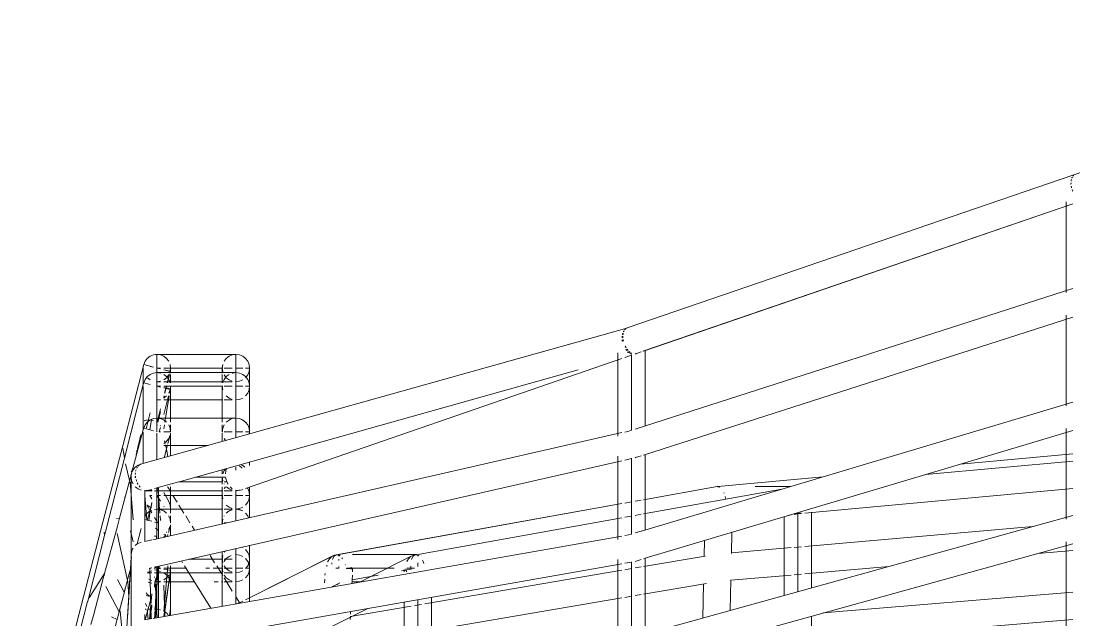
# Model space of a CAD drawing. Header units: millimetres. Extents: x 886808 to 1650903, y -1008069 to 230892.
# Drawn here: x 1015106 to 1016263, y -507189 to -506531 of the extents above; entities that cross this region are included whole.
import ezdxf
from ezdxf.xclip import XClip

# ---------------------------------------------------------------- set-up
doc = ezdxf.new("R2010")
doc.units = ezdxf.units.MM
doc.header["$XCLIPFRAME"] = 0
doc.layers.get('0').update_dxf_attribs({"lineweight": 0})
doc.layers.add('A_Dim', color=8, linetype='Continuous', lineweight=5)

# ---------------------------------------------------------------- blocks, each defined once
blk = doc.blocks.new('A$C14C457CE')
for p, q in [((7885.8, 3466.6), (8869.9, 3129.3)), ((8379.4, 3296.9), (8380.1, 3296.4)), ((8380.1, 3296.4), (8380.3, 3296.1)), ((8380.9, 3294.9), (8381.4, 3294.1)), ((8381.4, 3294.1), (8381.5, 3293.7)), ((8381.9, 3292.2), (8382.2, 3291.1)), ((8382.2, 3291.1), (8382.3, 3290.6)), ((8382.3, 3288.8), (8382.4, 3287.6)), ((8382.4, 3287.6), (8382.3, 3287.1)), ((8380.8, 3280.1), (8380.5, 3279.6)), ((8381.2, 3281.4), (8380.8, 3280.1)), ((8381.9, 3283.9), (8381.7, 3283.3)), ((8382.1, 3285.2), (8381.9, 3283.9)), ((8852.7, 3103.7), (8380.3, 3265.5)), ((8380.3, 3265.5), (8852.2, 3103.7)), ((8387.8, 3263), (8387.8, 3268)), ((8387.8, 3262.9), (8387.8, 3263)), ((8387.8, 3168.2), (8387.8, 3262.9)), ((8380.3, 3172.4), (8861.3, 3018.1)), ((8380.3, 3140.9), (8852.2, 2989.5)), ((8387.8, 3043.6), (8387.8, 3143.3)), ((8868.8, 3129.7), (8870.6, 3129)), ((8869.9, 3129.3), (8870, 3129.3)), ((8870, 3129.3), (8870, 3129.3)), ((8870, 3129.3), (8870.1, 3129.3)), ((8870.1, 3129.3), (8870.2, 3129.2)), ((8870.2, 3129.2), (8870.2, 3129.2)), ((8870.2, 3129.2), (8870.4, 3129.2)), ((8870.4, 3129.2), (8870.6, 3129.1)), ((8870.6, 3129.1), (8870.7, 3129)), ((8870.6, 3129.1), (9285, 3012.9)), ((8870.6, 3129), (8870.7, 3129)), ((8870.7, 3129), (8870.8, 3128.9)), ((8870.8, 3128.9), (8870.9, 3128.9)), ((8871.5, 3128.3), (8871.6, 3128.3)), ((8871.6, 3128.3), (8871.7, 3128.2)), ((8871.7, 3128.2), (8871.8, 3128.2)), ((8871.7, 3128.2), (8871.7, 3128.2)), ((8871.8, 3128.2), (8872.1, 3127.9)), ((8872, 3127.6), (8872.1, 3127.6)), ((8872.1, 3127.9), (8872.2, 3127.8)), ((8872.1, 3127.6), (8872.1, 3127.4)), ((8872.2, 3127.8), (8872.2, 3127.8)), ((8872.2, 3127.8), (8872.3, 3127.7)), ((8872.4, 3127.7), (8872.5, 3127.6)), ((8872.5, 3127.6), (8872.6, 3127.4)), ((8872.6, 3127.4), (8872.7, 3127.3)), ((8873.3, 3126.2), (8873.8, 3125.3)), ((8873.4, 3126.2), (8874, 3125.5)), ((8873.8, 3125.3), (8874, 3124.9)), ((8874, 3125.5), (8874.2, 3124.9)), ((8874.3, 3115.1), (8874.1, 3114.6)), ((8874.3, 3123.4), (8874.6, 3122.3)), ((8874.5, 3116.5), (8874.3, 3115.1)), ((8874.6, 3122.3), (8874.7, 3121.8)), ((8874.7, 3120.1), (8874.8, 3118.9)), ((8874.8, 3118.9), (8874.7, 3118.3)), ((8874.8, 3123.4), (8875.2, 3122.5)), ((8874.9, 3115.1), (8875.4, 3115.1)), ((8875.2, 3122.5), (8875.3, 3121.8)), ((8875.4, 3115.1), (8875.3, 3114.6)), ((8875.5, 3116.3), (8875.4, 3115.1)), ((8875.5, 3120), (8875.7, 3118.9)), ((8875.7, 3118.9), (8875.6, 3118.2)), ((8850.2, 3021.7), (8850.2, 3104.4)), ((8859.8, 3101.1), (8854.6, 3103)), ((8854.6, 3102.9), (8859.8, 3101.1)), ((8859.9, 3101.1), (8859.8, 3101.1)), ((8860, 3101.1), (8859.9, 3101.1)), ((8860.2, 3101), (8860, 3101.1)), ((8860.5, 3101), (8860, 3101.1)), ((8860.4, 3100.9), (8860.2, 3101)), ((8860.9, 3100.9), (8860.2, 3101)), ((8860.4, 3100.9), (8861.3, 3100.6)), ((8861.3, 3100.7), (8860.5, 3101)), ((8865.4, 3101.7), (8865.2, 3101.5)), ((8865.3, 3100.9), (8865.2, 3100.8)), ((8865.3, 3100.9), (8865.4, 3100.9)), ((8865.7, 3100.9), (8865.4, 3100.9)), ((8866.6, 3101.4), (8865.7, 3100.9)), ((8866, 3101), (8865.9, 3101)), ((8866.7, 3101.3), (8866, 3101)), ((8867, 3102.6), (8866.7, 3102.4)), ((8866.8, 3101.4), (8866.7, 3101.3)), ((8867.9, 3103.4), (8867, 3102.6)), ((8868.4, 3102.4), (8867.9, 3102.1)), ((8869.2, 3103.1), (8868.4, 3102.4)), ((8869, 3102.4), (8868.9, 3102.4)), ((8869.6, 3103), (8869, 3102.4)), ((8869.4, 3104.9), (8869.1, 3104.5)), ((8870.2, 3106), (8869.4, 3104.9)), ((8870.9, 3104.7), (8870.4, 3104.3)), ((8871.5, 3105.7), (8870.9, 3104.7)), ((8871.5, 3107.9), (8871.2, 3107.4)), ((8872.1, 3109.1), (8871.5, 3107.9)), ((8872.7, 3107.4), (8872.6, 3107.2)), ((8880.2, 3010.3), (8880.2, 3101.8)), ((8865.2, 3016.9), (8865.2, 3099.7)), ((8865.2, 3099.2), (8872.7, 3096.7)), ((8875.8, 3095.6), (9289.4, 2952.9)), ((9285, 3085.1), (9285.5, 3089)), ((9285.5, 3089), (9287, 3092.6)), ((9287, 3092.6), (9289.4, 3095.7)), ((9289.4, 3095.7), (9292.5, 3098.1)), ((9292.5, 3098.1), (9296.1, 3099.6)), ((9296.1, 3099.6), (9300, 3100.1)), ((9300, 3100.1), (9386.7, 3100.1)), ((9300, 3100.1), (9303.9, 3099.6)), ((9300, 3085.1), (9300, 3100.1)), ((9303.9, 3099.6), (9307.5, 3098.1)), ((9307.5, 3098.1), (9310.6, 3095.7)), ((9310.6, 3095.7), (9313, 3092.6)), ((9314.5, 3089), (9315, 3085.1)), ((9371.7, 3085.1), (9372.2, 3089)), ((9373.7, 3092.6), (9376.1, 3095.7)), ((9376.1, 3095.7), (9379.2, 3098.1)), ((9379.2, 3098.1), (9381, 3098.9)), ((9381, 3098.9), (9382.8, 3099.6)), ((9382.8, 3099.6), (9386.7, 3100.1)), ((9386.7, 3100.1), (9388.7, 3099.9)), ((9386.7, 3100.1), (9386.7, 3085.1)), ((9388.7, 3099.9), (9390.6, 3099.6)), ((9390.6, 3099.6), (9394.2, 3098.1)), ((9401.2, 3088.9), (9390.6, 3086.1)), ((9394.2, 3098.1), (9397.3, 3095.7)), ((9397.3, 3095.7), (9399.7, 3092.6)), ((9399.7, 3092.6), (9401.2, 3089)), ((9401.2, 3089), (9401.2, 3088.9)), ((9424, 3001.2), (9401.2, 3088.9)), ((9315, 2973.4), (8923.9, 3083.1)), ((9285.5, 3081.2), (9285, 3085.1)), ((9285, 3085.1), (9285, 3065.1)), ((9285, 3085.1), (9289.4, 3085.1)), ((9287, 3077.6), (9285.5, 3081.2)), ((9289.4, 3074.5), (9287, 3077.6)), ((9289.4, 3075.7), (9292.5, 3078.1)), ((9300, 3085.1), (9292.5, 3085.1)), ((9292.5, 3078.1), (9296.1, 3079.6)), ((9296.1, 3079.6), (9300, 3080.1)), ((9300, 3085.1), (9300, 3080.1)), ((9300, 3085.1), (9300, 3065.1)), ((9300, 3080.1), (9303.7, 3079.6)), ((9300, 3070.1), (9300, 3080.1)), ((9315, 3080.1), (9300, 3080.1)), ((9303.7, 3079.6), (9303.9, 3079.6)), ((9303.9, 3085.1), (9313, 3085.1)), ((9303.9, 3085.1), (9313, 3085.1)), ((9307.5, 3078.1), (9310.6, 3075.7)), ((9307.5, 3078.1), (9307.5, 3078.1)), ((9313, 3077.6), (9310.6, 3074.5)), ((9315, 3085.1), (9314.5, 3081.2)), ((9315, 3085.1), (9314.5, 3085.1)), ((9314.5, 3085.1), (9379.2, 3085.1)), ((9315, 3085.1), (9315, 3079.6)), ((9315, 3080.1), (9372.7, 3080.1)), ((9315, 3078.1), (9315, 3069)), ((9371.7, 3085.1), (9371.7, 3079.6)), ((9372.1, 3081.6), (9371.7, 3085.1)), ((9371.7, 3078.1), (9371.7, 3069)), ((9372.1, 3081.6), (9379.2, 3083.3)), ((9372.2, 3081.3), (9372.1, 3081.6)), ((9372.2, 3081.3), (9379.2, 3083.2)), ((9372.2, 3081.2), (9372.2, 3081.3)), ((9372.9, 3079.6), (9372.2, 3081.2)), ((9372.5, 3080.1), (9372.2, 3081.2)), ((9372.6, 3079.6), (9372.5, 3080.1)), ((9372.6, 3079.6), (9372.5, 3080.1)), ((9386.7, 3080.1), (9372.7, 3080.1)), ((9375.4, 3069), (9373, 3078.1)), ((9375.2, 3069), (9373, 3078.1)), ((9373.7, 3077.6), (9373.5, 3078.1)), ((9376.1, 3074.5), (9373.7, 3077.6)), ((9376.1, 3075.7), (9379.2, 3078.1)), ((9379.2, 3078.1), (9379.2, 3078.1)), ((9386.7, 3085.1), (9382.8, 3084.1)), ((9386.7, 3085.1), (9382.8, 3084.2)), ((9382.8, 3085.1), (9386.7, 3085.1)), ((9382.9, 3079.6), (9383, 3079.6)), ((9383, 3079.6), (9386.7, 3080.1)), ((9386.7, 3085.1), (9386.7, 3080.1)), ((9386.7, 3015.1), (9386.7, 3085.1)), ((9386.7, 3085.1), (9386.7, 3085.1)), ((9386.7, 3085), (9386.7, 3085.1)), ((9386.7, 3065.1), (9386.7, 3085.1)), ((9386.7, 3080.1), (9390.6, 3079.6)), ((9386.7, 3080.1), (9386.7, 3070.1)), ((9390.6, 3086.1), (9394, 3086.9)), ((9390.6, 3079.6), (9394.2, 3078.1)), ((9394.2, 3078.1), (9396.8, 3076.1)), ((9401.7, 3085), (9401.7, 3067)), ((9285, 3065.1), (9285.5, 3069)), ((9285.5, 3069), (9287, 3072.6)), ((9287, 3072.6), (9289.4, 3075.7)), ((9296.1, 3070.6), (9292.5, 3072.1)), ((9300, 3070.1), (9296.1, 3070.6)), ((9300, 3065.1), (9300, 3070.1)), ((9307.5, 3072.1), (9303.9, 3070.6)), ((9303.9, 3070.1), (9313, 3070.1)), ((9310.6, 3074.5), (9307.5, 3072.1)), ((9310.6, 3075.7), (9313, 3072.6)), ((9313, 3072.6), (9314.5, 3069)), ((9314.5, 3070.1), (9379.2, 3070.1)), ((9372.2, 3069), (9373.7, 3072.6)), ((9373.7, 3072.6), (9376.1, 3075.7)), ((9379.2, 3072.1), (9376.1, 3074.5)), ((9386.7, 3070.1), (9382.8, 3070.6)), ((9382.8, 3070.1), (9386.7, 3070.1)), ((9386.7, 3065.1), (9386.7, 3070.1)), ((9397.2, 3074.4), (9394.2, 3072.1)), ((9401.2, 3068.8), (9394.2, 3067)), ((9396.8, 3076.1), (9397.3, 3075.7)), ((9397.3, 3075.7), (9399.7, 3072.6)), ((9399.7, 3072.6), (9401.2, 3069)), ((9401.2, 3069), (9401.2, 3068.8)), ((9401.2, 3068.8), (9401.2, 3068.8)), ((9401.7, 3067), (9401.2, 3068.8)), ((9422.5, 2986), (9401.7, 3067)), ((9285.5, 3061.2), (9285, 3065.1)), ((9285, 3065.1), (9285, 3015.1)), ((9285, 3065.1), (9289.4, 3065.1)), ((9287, 3057.6), (9285.5, 3061.2)), ((9289.4, 3054.5), (9287, 3057.6)), ((9300, 3065.1), (9292.5, 3065.1)), ((9300, 3050.1), (9300, 3065.1)), ((9300, 3065.1), (9300, 3015.1)), ((9313, 3065.1), (9303.9, 3065.1)), ((9303.9, 3065.1), (9313, 3065.1)), ((9303.9, 3065.1), (9313, 3065.1)), ((9310.6, 3054.5), (9307.5, 3052.1)), ((9314.5, 3065.1), (9315, 3065.1)), ((9315, 3065.1), (9314.5, 3061.2)), ((9314.5, 3065.1), (9379.2, 3065.1)), ((9314.5, 3065.1), (9379.2, 3065.1)), ((9315, 3025.7), (9315, 3065.1)), ((9371.7, 3025.7), (9371.7, 3065.1)), ((9372, 3062.7), (9371.7, 3065.1)), ((9372.7, 3057.6), (9371.9, 3062.7)), ((9372, 3062.7), (9371.9, 3062.7)), ((9372, 3062.7), (9376.5, 3063.4)), ((9372.2, 3061.4), (9372, 3062.7)), ((9372.2, 3061.4), (9376.7, 3062.5)), ((9372.2, 3061.2), (9372.2, 3061.4)), ((9373.7, 3057.6), (9372.2, 3061.2)), ((9373.1, 3057.6), (9372.2, 3061.2)), ((9378, 3025.7), (9373.2, 3054.5)), ((9379.2, 3034), (9373.9, 3054.5)), ((9377.9, 3057.6), (9376.1, 3065.1)), ((9377.9, 3053.1), (9376.1, 3054.5)), ((9378.4, 3057.6), (9376.4, 3065.1)), ((9379.2, 3063.9), (9376.5, 3063.4)), ((9379.2, 3063.2), (9376.7, 3062.5)), ((9379.2, 3052.2), (9378.7, 3054.5)), ((9379.2, 3054.3), (9379.2, 3054.5)), ((9386.7, 3065.1), (9382.8, 3064.1)), ((9386.7, 3065.1), (9382.8, 3064.5)), ((9382.8, 3065.1), (9386.7, 3065.1)), ((9382.8, 3065.1), (9386.7, 3065.1)), ((9386.7, 3050.1), (9386.7, 3065.1)), ((9386.7, 3065.1), (9386.7, 3065.1)), ((9386.7, 3065), (9386.7, 3065.1)), ((9401.7, 3017.1), (9401.7, 3064.9)), ((8854.4, 2906), (8380.3, 3047.7)), ((9296.1, 3050.6), (9292.5, 3052.1)), ((9300, 3050.1), (9296.1, 3050.6)), ((9307.5, 3052.1), (9303.9, 3050.6)), ((9303.9, 3050.1), (9313, 3050.1)), ((9314.5, 3050.1), (9375.1, 3050.1)), ((9375.1, 3050.1), (9379.2, 3050.1)), ((9379.2, 3052.1), (9377.9, 3053.1)), ((9386.7, 3050.1), (9382.8, 3050.6)), ((9382.8, 3050.1), (9386.7, 3050.1)), ((9385.5, 3029.9), (9382.8, 3040.4)), ((9384.6, 3029.8), (9382.8, 3037.3)), ((9398.7, 3018.3), (9394.2, 3035.9)), ((9285.5, 3019), (9287, 3022.6)), ((9287, 3022.6), (9289.4, 3025.7)), ((9287, 3022.6), (9289.4, 3025.7)), ((9287, 3022.6), (9287, 3022.6)), ((9289.4, 3025.7), (9292.5, 3028)), ((9289.4, 3025.7), (9292.5, 3028)), ((9289.4, 3025.7), (9289.4, 3025.7)), ((9292.5, 3028.1), (9296.1, 3029.6)), ((9292.5, 3028), (9296.1, 3029.5)), ((9292.5, 3028), (9292.5, 3028.1)), ((9296.1, 3029.6), (9300, 3030.1)), ((9296.1, 3029.5), (9300, 3030)), ((9300, 3030), (9300, 3030.1)), ((9300, 3030.1), (9303.9, 3029.6)), ((9300, 3030.1), (9303.9, 3030.1)), ((9300, 3030), (9300, 3030.1)), ((9300, 3030), (9300, 3030.1)), ((9300, 3030), (9300, 3030.1)), ((9300, 3030), (9300, 3030.1)), ((9300, 3030), (9303.9, 3029.5)), ((9300, 3015.1), (9300, 3030)), ((9303.9, 3030.1), (9314.5, 3030.1)), ((9303.9, 3029.6), (9307.5, 3028.1)), ((9303.9, 3029.5), (9307.5, 3028)), ((9307.5, 3028.1), (9307.5, 3028)), ((9307.5, 3028), (9310.5, 3025.7)), ((9310.5, 3025.7), (9310.6, 3025.7)), ((9313, 3022.6), (9313, 3022.6)), ((9313, 3022.6), (9314.5, 3019)), ((9313, 3022.6), (9313, 3022.6)), ((9314.5, 3030.1), (9315, 3030.1)), ((9315, 3030.1), (9371.7, 3030.1)), ((9315, 3015.1), (9315, 3022.6)), ((9371.7, 3030.1), (9377.3, 3030.1)), ((9371.7, 3015.1), (9371.7, 3022.6)), ((9372.2, 3019), (9373.7, 3022.6)), ((9373.7, 3022.6), (9373.7, 3022.6)), ((9373.7, 3022.6), (9373.7, 3022.6)), ((9376.1, 3025.7), (9376.2, 3025.7)), ((9376.2, 3025.7), (9377.8, 3027)), ((9377.3, 3030.1), (9379.2, 3030.1)), ((9377.8, 3027), (9379.2, 3028)), ((9379.2, 3018.2), (9378.5, 3022.6)), ((9379.2, 3030.1), (9384.6, 3030.1)), ((9379.2, 3028), (9382.8, 3029.5)), ((9379.2, 3028.1), (9380.6, 3028.7)), ((9379.2, 3028), (9379.2, 3028.1)), ((9380.6, 3028.7), (9381.9, 3029.2)), ((9380.6, 3028.6), (9380.6, 3028.7)), ((9381.9, 3029.2), (9382.8, 3029.6)), ((9382.8, 3029.5), (9385.5, 3029.9)), ((9382.8, 3029.6), (9384.6, 3029.8)), ((9383.1, 3021.8), (9382.8, 3021.5)), ((9384.1, 3015.1), (9382.8, 3019.9)), ((9384.6, 3030.1), (9384.9, 3030.1)), ((9384.6, 3029.8), (9384.9, 3029.9)), ((9385.6, 3025.7), (9384.6, 3029.8)), ((9384.6, 3029.8), (9384.6, 3029.8)), ((9384.9, 3030.1), (9385.5, 3030.1)), ((9384.9, 3029.9), (9385.5, 3029.9)), ((9385.5, 3030.1), (9386.7, 3030.1)), ((9385.5, 3029.9), (9386.7, 3030.1)), ((9385.5, 3029.9), (9386.7, 3030)), ((9386.6, 3025.7), (9385.5, 3029.9)), ((9385.5, 3029.9), (9385.5, 3029.9)), ((9386.7, 3021.1), (9386.4, 3022.6)), ((9386.7, 3030.1), (9390.6, 3029.6)), ((9386.7, 3030), (9390.6, 3029.5)), ((9386.7, 3030), (9386.7, 3025.4)), ((9386.7, 3025.4), (9386.7, 3025.4)), ((9386.7, 3022.6), (9386.7, 3025.4)), ((9386.7, 3021.2), (9386.7, 3022.6)), ((9386.7, 3019), (9386.7, 3021.1)), ((9390.6, 3029.6), (9394.2, 3028.1)), ((9390.6, 3029.6), (9394.2, 3028.1)), ((9390.6, 3029.5), (9394.2, 3028)), ((9392.4, 3027.8), (9390.6, 3027.2)), ((9396.3, 3028.1), (9392.4, 3027.8)), ((9394.6, 3017.2), (9392.7, 3028.7)), ((9394.2, 3028.1), (9394.2, 3028)), ((9394.2, 3028), (9394.3, 3028)), ((9394.4, 3028), (9397.3, 3025.7)), ((9394.4, 3028), (9397.3, 3025.7)), ((9400.1, 3027.3), (9396.3, 3028.1)), ((9397.3, 3025.7), (9399.7, 3022.6)), ((9397.3, 3025.7), (9397.3, 3025.7)), ((9397.3, 3025.7), (9399.7, 3022.6)), ((9399.7, 3022.6), (9401.2, 3019)), ((9399.7, 3022.6), (9399.7, 3022.6)), ((9400.5, 3027.1), (9400.1, 3027.3)), ((8387.8, 3014.2), (8380.3, 3016.5)), ((8387.8, 2919), (8387.8, 3018.8)), ((8503.9, 2979.5), (8387.8, 3014.2)), ((8865.2, 3016.9), (8869.4, 3015.5)), ((8869.4, 3015.5), (8872.7, 3014.8)), ((8875.8, 3014.1), (9391.4, 2896.4)), ((9285, 3015.1), (9285.5, 3019)), ((9285.3, 3012.8), (9285, 3015.1)), ((9285, 3012.9), (9285, 3015.1)), ((9285, 3015.1), (9289.4, 3015.1)), ((9285, 3012.9), (9404.8, 2979.3)), ((9300, 3015.1), (9292.5, 3015.1)), ((9300, 3015.1), (9300, 3008.7)), ((9300, 3015.1), (9300, 3008.7)), ((9303.9, 3015.1), (9313, 3015.1)), ((9314.5, 3019), (9315, 3015.1)), ((9315, 3015.1), (9314.5, 3015.1)), ((9315, 3004.5), (9315, 3013.6)), ((9371.7, 3015.1), (9372.2, 3019)), ((9371.7, 3015.1), (9379.2, 3015.1)), ((9371.7, 3013.6), (9371.7, 3000.1)), ((9372.3, 3011.2), (9372.2, 3011.2)), ((9374.7, 3002.1), (9372.2, 3011.2)), ((9373.7, 3007.6), (9372.2, 3011.2)), ((9384.1, 3015.1), (9382.8, 3015.1)), ((9384.2, 3015.1), (9384.1, 3015.1)), ((9386.7, 3019), (9386.7, 3015.1)), ((9386.7, 2984.4), (9386.7, 3013.6)), ((9400.7, 3018.9), (9390.6, 3016.2)), ((9400.7, 3018.9), (9401.2, 3019)), ((9401.2, 3018.8), (9401.2, 3019)), ((9401.2, 3019), (9401.2, 3019)), ((9401.2, 3018.7), (9401.2, 3018.8)), ((9401.2, 3018.7), (9401.2, 3018.7)), ((9401.7, 3017.1), (9401.2, 3018.7)), ((9414.2, 2970.6), (9401.7, 3017.1)), ((9401.7, 2980.2), (9401.7, 3014.7)), ((9405.2, 3008.3), (9403.9, 3009)), ((9409.7, 2989.7), (9404.4, 3011.8)), ((9405.4, 3007.9), (9405.2, 3008.3)), ((9313, 3007.6), (9311.4, 3005.5)), ((9313, 3007.6), (9311.4, 3005.5)), ((9330.6, 3000.1), (9379.2, 3000.1)), ((9371.7, 2988.6), (9371.7, 3000.1)), ((9376.1, 3004.6), (9373.7, 3007.6)), ((9376.1, 3004.6), (9373.7, 3007.6)), ((9373.7, 3007.6), (9373.7, 3007.6)), ((9378.9, 2986.6), (9375.1, 3000.6)), ((9376.1, 3004.5), (9376.1, 3004.6)), ((9377.9, 3003.1), (9376.1, 3004.6)), ((9377.9, 3003.1), (9376.1, 3004.5)), ((9377.4, 3000.6), (9376.3, 2995.9)), ((9377.4, 3000.6), (9377.2, 3000.1)), ((9377.9, 3003.1), (9377.7, 3002.1)), ((9377.9, 3003.1), (9377.7, 3002.1)), ((9378.4, 3005.2), (9377.9, 3003.2)), ((9377.9, 3003.2), (9377.9, 3003.1)), ((9379.2, 3002.2), (9377.9, 3003.1)), ((9378.4, 3005.3), (9378.4, 3005.2)), ((9379.2, 3002.1), (9379.2, 3002.2)), ((9405.7, 3002.4), (9406.5, 3003.4)), ((9407.6, 2999.5), (9407, 2997.3)), ((9407.5, 2999.6), (9407.6, 2999.5)), ((9422.5, 2986), (9424.2, 2997.2)), ((9446.2, 2915.8), (9424, 3001.2)), ((8503.9, 2979.5), (8380.3, 2990.9)), ((8850.2, 2907.2), (8850.2, 2990.2)), ((8854.6, 2988.8), (8861, 2986.7)), ((8861, 2986.7), (8861.3, 2986.6)), ((8865.2, 2902.7), (8865.2, 2986.1)), ((8865.2, 2985.7), (8872.7, 2984)), ((8880.2, 2896.6), (8880.2, 2988.3)), ((9376.4, 2995.8), (9374.6, 2987.8)), ((9376.4, 2995.8), (9374.6, 2987.8)), ((9408.3, 2992.4), (9408.7, 2994.9)), ((9422.4, 2986.5), (9423.4, 2993.3)), ((9442.1, 2909.4), (9422.5, 2986)), ((8542.3, 2968), (8380.3, 2982.9)), ((8850.2, 2876), (8503.9, 2979.5)), ((8875.8, 2983.3), (9389.4, 2866.2)), ((9285, 2978), (9285, 2981.4)), ((9290.3, 2976.2), (9292.5, 2977.9)), ((9292.5, 2977.9), (9293.7, 2978.4)), ((9293.3, 2975.2), (9293.5, 2975.5)), ((9293.5, 2975.5), (9296, 2977.6)), ((9300, 2972.9), (9300, 2976.2)), ((9300, 2976.2), (9300, 2972.9)), ((9309.8, 2974.9), (9310.9, 2972.4)), ((9311.5, 2974.4), (9313, 2972.5)), ((9315, 2969), (9315, 2973.4)), ((9315, 2973.4), (9362.4, 2960.1)), ((9404.8, 2979.3), (9405.3, 2979)), ((9405, 2979.2), (9407.5, 2978.4)), ((9406.3, 2978.3), (9407, 2977.8)), ((9407, 2977.8), (9407.4, 2977.4)), ((9407.5, 2978.4), (9410.6, 2976.3)), ((9408.2, 2976.2), (9408.8, 2975.5)), ((9408.8, 2975.5), (9409, 2974.9)), ((9409.6, 2973.4), (9410, 2972.5)), ((9410.6, 2976.3), (9413, 2973.4)), ((9413, 2973.4), (9414.5, 2970)), ((9415.4, 2966.3), (9413.4, 2974.4)), ((9416.7, 2961.4), (9421.4, 2980)), ((8770.5, 2955.1), (8654.8, 2965.7)), ((9311.3, 2965.1), (9310.4, 2961.3)), ((9310.9, 2972.4), (9311.5, 2969)), ((9315, 2965.1), (9311.3, 2965.1)), ((9311.3, 2965.1), (9313, 2965.1)), ((9313, 2972.5), (9314.5, 2969)), ((9315, 2965.1), (9314.5, 2961.3)), ((9314.5, 2965.1), (9344.7, 2965.1)), ((9315, 2957.6), (9315, 2965.1)), ((9409.6, 2962.5), (9409.3, 2961.3)), ((9410, 2972.5), (9410.1, 2971.8)), ((9410.2, 2965.1), (9410.1, 2964.4)), ((9410.3, 2966.3), (9410.2, 2965.1)), ((9410.2, 2965.1), (9411.1, 2965.1)), ((9410.3, 2970), (9410.5, 2968.9)), ((9410.5, 2968.9), (9410.4, 2968.2)), ((9413.8, 2972.2), (9414.1, 2972)), ((9414.1, 2972), (9414.9, 2971.1)), ((9414.5, 2970), (9415, 2966.2)), ((9415, 2965.1), (9414.5, 2961.3)), ((9427.8, 2920.1), (9414.6, 2969.2)), ((9415, 2965.1), (9414.8, 2965.1)), ((9414.9, 2965.7), (9415, 2965.1)), ((9415, 2966.2), (9415, 2965.1)), ((9415, 2965.1), (9415, 2877.3)), ((8675, 2925.7), (8380.3, 2952.8)), ((8690.1, 2955.1), (8729.6, 2955.1)), ((8852.2, 2924.8), (8700, 2952.1)), ((8768.5, 2954), (8769.1, 2954.4)), ((8769.1, 2954.4), (8769.2, 2954.5)), ((8769.2, 2954.6), (8769.2, 2954.5)), ((8769.2, 2954.5), (8769.2, 2954.5)), ((8769.6, 2954.6), (8770.5, 2955.1)), ((8770.3, 2954.7), (8771.2, 2954.9)), ((8770.5, 2955.1), (8771.1, 2955)), ((8771.1, 2955), (8852.2, 2940.4)), ((8852.2, 2940.4), (8771.2, 2954.9)), ((9285, 2954.4), (9285, 2945.1)), ((9285.5, 2949), (9287, 2952.6)), ((9287, 2952.6), (9287.7, 2953.5)), ((9292.5, 2951.8), (9295, 2951)), ((9297.8, 2950.5), (9295, 2951)), ((9296.1, 2950.9), (9295.7, 2951)), ((9296.7, 2950.8), (9296.1, 2950.9)), ((9300, 2950.8), (9297.8, 2950.5)), ((9300, 2950.3), (9298.3, 2950.6)), ((9300, 2950.9), (9300, 2950.8)), ((9300, 2950.8), (9300, 2950.3)), ((9300, 2950.8), (9300, 2945.1)), ((9300, 2950.8), (9300, 2917.3)), ((9300, 2950.3), (9300, 2945.1)), ((9306.2, 2954.5), (9303.9, 2952.5)), ((9307.5, 2952.3), (9303.9, 2950.9)), ((9303.9, 2950.1), (9313, 2950.1)), ((9310.4, 2954.5), (9307.5, 2952.3)), ((9308.7, 2957.8), (9308.6, 2957.6)), ((9310.4, 2961.3), (9308.7, 2957.8)), ((9309.8, 2960.1), (9313, 2960.1)), ((9311.5, 2954.5), (9313, 2952.6)), ((9313, 2957.7), (9312.9, 2957.6)), ((9314.5, 2960.1), (9362.4, 2960.1)), ((9314.5, 2950.1), (9389.4, 2950.1)), ((9315, 2954.5), (9315, 2950.1)), ((9315, 2950.1), (9315, 2945.1)), ((9362.4, 2960.1), (9362.5, 2960.1)), ((9362.5, 2960.1), (9386.7, 2953.3)), ((9371.5, 2949), (9372.2, 2950.1)), ((9371.7, 2954.5), (9371.7, 2950.1)), ((9371.7, 2954.5), (9371.7, 2950.1)), ((9371.7, 2950.1), (9371.7, 2949.4)), ((9372.2, 2950.1), (9373.7, 2952.6)), ((9372.2, 2949), (9372.7, 2950.1)), ((9372.7, 2950.1), (9373.7, 2952.6)), ((9373.7, 2952.6), (9375.2, 2954.5)), ((9373.7, 2952.6), (9373.7, 2952.6)), ((9385, 2929.7), (9385, 2953.8)), ((9385, 2945.5), (9385.6, 2953.6)), ((9386.7, 2953.3), (9389.4, 2952.6)), ((9386.7, 2953.3), (9386.7, 2950.1)), ((9386.7, 2953.3), (9386.7, 2937.6)), ((9386.7, 2900), (9386.7, 2953.3)), ((9386.7, 2915.1), (9386.7, 2953.3)), ((9386.7, 2953.3), (9386.7, 2925.7)), ((9386.7, 2945.1), (9386.7, 2950.1)), ((9392.5, 2951.7), (9395.2, 2950.9)), ((9393.1, 2950.7), (9392.5, 2951.4)), ((9392.5, 2951), (9393.3, 2949.9)), ((9392.5, 2950.1), (9400, 2950.1)), ((9395.2, 2950.9), (9395.2, 2950.9)), ((9395.4, 2950.9), (9395.2, 2950.9)), ((9396.1, 2950.7), (9395.4, 2950.9)), ((9396.4, 2950.8), (9396.1, 2950.9)), ((9397.8, 2950.4), (9396.6, 2950.7)), ((9398.7, 2950.6), (9397.8, 2950.4)), ((9400, 2950.3), (9398.5, 2950.5)), ((9400, 2950.9), (9400, 2950.8)), ((9400, 2950.6), (9400, 2950.8)), ((9400, 2950.5), (9400, 2950.3)), ((9400, 2950.5), (9400, 2894.5)), ((9400, 2950.3), (9400, 2950.1)), ((9404, 2953.1), (9403.9, 2953)), ((9407.5, 2952.3), (9403.9, 2950.9)), ((9405.7, 2954.7), (9405.2, 2954.3)), ((9406.3, 2955.7), (9405.7, 2954.7)), ((9407.8, 2957.8), (9407.4, 2957.2)), ((9410.6, 2954.7), (9407.5, 2952.3)), ((9408.3, 2958.9), (9407.8, 2957.8)), ((9409.3, 2961.3), (9409, 2960.6)), ((9414.5, 2961.3), (9413, 2957.7)), ((9413, 2918.3), (9416.2, 2959.7)), ((8761.7, 2941.1), (8762.3, 2943.9)), ((8762.3, 2943.9), (8762.3, 2944)), ((8763.6, 2947.6), (8763.7, 2947.9)), ((8861.3, 2938.7), (8854.6, 2940)), ((8854.6, 2940), (8861.3, 2938.8)), ((9285, 2945.1), (9285.5, 2949)), ((9285, 2920.7), (9285, 2945.1)), ((9285.5, 2941.2), (9285, 2945.1)), ((9285, 2945.1), (9289.4, 2945.1)), ((9287, 2937.6), (9285.5, 2941.2)), ((9300, 2945.1), (9292.5, 2945.1)), ((9300, 2930.1), (9300, 2945.1)), ((9300, 2945.1), (9300, 2917.3)), ((9313, 2945.1), (9303.9, 2945.1)), ((9303.9, 2945.1), (9313, 2945.1)), ((9314.5, 2945.1), (9315, 2945.1)), ((9315, 2945.1), (9314.5, 2941.2)), ((9314.5, 2945.1), (9379.2, 2945.1)), ((9315, 2945.1), (9315, 2930.1)), ((9364.4, 2937.6), (9369.1, 2945.1)), ((9371.7, 2949.4), (9371.7, 2945.1)), ((9372.2, 2941.3), (9371.7, 2945.1)), ((9371.7, 2945.1), (9377.4, 2945.1)), ((9371.7, 2944.8), (9371.7, 2940.5)), ((9371.7, 2940.5), (9371.7, 2934.5)), ((9372.2, 2949), (9372.2, 2949)), ((9373.5, 2938.3), (9379.2, 2948.3)), ((9377.4, 2945.1), (9379.2, 2945.1)), ((9382.8, 2945.1), (9386.7, 2945.1)), ((9382.8, 2945.1), (9386.7, 2945.1)), ((9382.8, 2938.8), (9386.7, 2945.1)), ((9383.8, 2930.1), (9385, 2945.1)), ((9386.7, 2930.2), (9386.7, 2945.1)), ((9394.6, 2945.1), (9392.5, 2945.1)), ((9392.5, 2941.3), (9394.6, 2945)), ((9397.9, 2918.1), (9400, 2945)), ((9422.4, 2940.2), (9421.7, 2944.2)), ((8680.3, 2925.7), (8679.7, 2926.9)), ((8865.2, 2938.1), (8872.7, 2936.7)), ((8872.7, 2936.7), (8865.2, 2938)), ((8875.8, 2936.2), (9189.8, 2879.8)), ((9188.7, 2879.9), (8875.8, 2936.1)), ((9289.4, 2934.5), (9287, 2937.6)), ((9296.1, 2930.7), (9292.5, 2932.2)), ((9292.5, 2928), (9296.1, 2929.5)), ((9292.5, 2928), (9296.1, 2929.4)), ((9300, 2930.1), (9296.1, 2930.7)), ((9296.1, 2929.5), (9300, 2930)), ((9296.1, 2929.4), (9300, 2929.9)), ((9300, 2930.1), (9300, 2930.1)), ((9300, 2929.9), (9300, 2930)), ((9300, 2917.3), (9300, 2929.9)), ((9307.5, 2932.2), (9303.9, 2930.7)), ((9303.9, 2930.1), (9313, 2930.1)), ((9303.9, 2929.5), (9307.5, 2928)), ((9303.9, 2929.4), (9307.5, 2928)), ((9310.6, 2934.5), (9307.5, 2932.2)), ((9307.5, 2928), (9310.5, 2925.7)), ((9307.5, 2928), (9310.5, 2925.7)), ((9313, 2937.6), (9313, 2937.6)), ((9314.5, 2930.1), (9315, 2930.1)), ((9315, 2930.1), (9359.8, 2930.1)), ((9315, 2930.1), (9315, 2915.1)), ((9357.1, 2925.7), (9362.5, 2934.5)), ((9359.8, 2930.1), (9383.8, 2930.1)), ((9371.7, 2930.7), (9372.1, 2934.6)), ((9371.7, 2934.5), (9371.7, 2931)), ((9371.7, 2930.7), (9371.7, 2930.1)), ((9371.7, 2930.1), (9371.7, 2927.5)), ((9371.7, 2925.7), (9371.7, 2927.5)), ((9371.7, 2927.5), (9371.7, 2925.7)), ((9372.1, 2934.6), (9373.5, 2938.3)), ((9373.7, 2937.6), (9373.7, 2937.7)), ((9373.7, 2937.6), (9373.7, 2937.6)), ((9376.2, 2925.7), (9379.2, 2928)), ((9376.3, 2925.7), (9379.2, 2928)), ((9378.9, 2932.5), (9379.2, 2933)), ((9379.2, 2928), (9382.8, 2929.5)), ((9379.2, 2928), (9382.8, 2929.4)), ((9382.8, 2929.4), (9386.7, 2929.9)), ((9382.8, 2929.5), (9383.8, 2929.7)), ((9383.5, 2925.7), (9383.8, 2930.1)), ((9383.8, 2930.1), (9385, 2930.1)), ((9383.8, 2929.7), (9385, 2929.8)), ((9384.9, 2906.7), (9385, 2929.7)), ((9385, 2930.1), (9386.7, 2930.1)), ((9385, 2929.8), (9386.7, 2930)), ((9386.7, 2934.5), (9386.7, 2930.2)), ((9386.7, 2900), (9386.7, 2931.1)), ((9386.7, 2931.1), (9386.7, 2931.1)), ((9386.7, 2930), (9386.7, 2930.1)), ((9386.7, 2930), (9389.4, 2929.7)), ((9386.7, 2929.9), (9386.7, 2930)), ((9386.7, 2929.9), (9389.4, 2929.6)), ((9386.7, 2929.9), (9386.7, 2916.6)), ((9394, 2928.1), (9392.5, 2937.2)), ((9394.7, 2927.7), (9392.5, 2935.9)), ((9394.2, 2932.2), (9392.5, 2931.5)), ((9392.5, 2928.7), (9394.2, 2928)), ((9392.5, 2928.7), (9394, 2928.1)), ((9392.5, 2926), (9393.9, 2928.2)), ((9394.2, 2932.1), (9393.6, 2931.9)), ((9393.9, 2928.2), (9394, 2928.3)), ((9394, 2928.3), (9397.5, 2934)), ((9394, 2928.1), (9394.2, 2928)), ((9394, 2928), (9394, 2928.1)), ((9395.7, 2917.5), (9394, 2928)), ((9397.3, 2934.5), (9394.2, 2932.2)), ((9394.2, 2928), (9397.3, 2925.6)), ((9394.2, 2928), (9397.3, 2925.7)), ((9394.7, 2927.6), (9394.7, 2927.7)), ((9397.3, 2917.9), (9394.7, 2927.6)), ((9397.4, 2934.6), (9397.3, 2934.5)), ((8380.3, 2923.1), (8861.3, 2789.7)), ((8667.5, 2926.8), (8667.5, 2843.5)), ((8681.2, 2925.2), (8678.6, 2925.4)), ((8680.9, 2925.4), (8680.3, 2925.7)), ((8682.2, 2925.7), (8680.9, 2925.4)), ((8681.2, 2925.2), (8680.9, 2925.4)), ((8682.2, 2925.7), (8681.2, 2925.2)), ((8686.4, 2924.2), (8681.2, 2925.2)), ((8682.5, 2926.1), (8682.2, 2925.7)), ((8682.5, 2925.8), (8682.2, 2925.7)), ((8682.5, 2926.1), (8682.5, 2925.8)), ((8682.5, 2926.1), (8682.5, 2839.3)), ((8682.6, 2925.8), (8682.5, 2925.8)), ((8682.5, 2925.1), (8682.5, 2925.8)), ((8682.5, 2925.1), (8685.8, 2925.1)), ((8682.9, 2926), (8682.6, 2925.8)), ((8692.3, 2923.2), (8690, 2923.6)), ((8697.5, 2921.6), (8697.5, 2835.2)), ((8861.3, 2923.2), (8854.6, 2924.4)), ((8872.7, 2921.1), (8865.2, 2922.5)), ((9102, 2879.9), (8875.8, 2920.6)), ((9286.1, 2920.5), (9287, 2922.5)), ((9287, 2922.6), (9289.4, 2925.6)), ((9287, 2922.5), (9287, 2922.6)), ((9289.4, 2925.6), (9289.4, 2925.7)), ((9312.9, 2922.6), (9313, 2922.6)), ((9313, 2922.6), (9313, 2922.6)), ((9313, 2922.6), (9313, 2922.5)), ((9314.5, 2919), (9315, 2915.1)), ((9350.5, 2915.1), (9355.1, 2922.6)), ((9371.7, 2915.4), (9371.7, 2922.6)), ((9371.7, 2922.6), (9371.7, 2915.4)), ((9371.7, 2915.1), (9372.2, 2918.9)), ((9371.7, 2915.4), (9371.7, 2915.1)), ((9372.2, 2918.9), (9373.7, 2922.5)), ((9373.7, 2922.6), (9373.7, 2922.6)), ((9373.7, 2922.5), (9373.7, 2922.6)), ((9373.7, 2922.6), (9373.8, 2922.6)), ((9382.8, 2917.5), (9383.2, 2922.6)), ((9385.8, 2915.1), (9389.4, 2921)), ((9386.7, 2922.6), (9386.7, 2915.1)), ((9386.7, 2917.4), (9386.7, 2915.1)), ((9386.7, 2915.1), (9386.7, 2916.6)), ((9386.7, 2915.1), (9389.4, 2915.8)), ((9392.5, 2916.7), (9395.7, 2917.5)), ((9395.7, 2917.5), (9397.3, 2917.9)), ((9397.3, 2925.7), (9397.3, 2925.6)), ((9397.3, 2925.6), (9399.7, 2922.6)), ((9400, 2918.7), (9397.3, 2917.9)), ((9399.7, 2922.6), (9399.7, 2922.5)), ((9399.7, 2922.5), (9400, 2921.9)), ((9400, 2921.9), (9400, 2921.8)), ((9426.7, 2924.1), (9427.2, 2922.9)), ((9431.1, 2919.7), (9427.8, 2920.3)), ((9427.8, 2920.1), (9427.9, 2920)), ((9430.1, 2911.5), (9427.8, 2920.1)), ((9446.2, 2915.7), (9446.2, 2915.8)), ((9536.1, 2569.3), (9446.2, 2915.7)), ((8675, 2889), (8424.3, 2910.9)), ((8755.5, 2881.4), (8755, 2904.4)), ((8861.3, 2903.9), (8854.6, 2905.9)), ((9313, 2915.1), (9309.6, 2915.1)), ((9315, 2915.1), (9314.5, 2915.1)), ((9315, 2913.9), (9315, 2915.1)), ((9345.4, 2906.9), (9348.1, 2911.2)), ((9371.7, 2911.2), (9371.7, 2912.9)), ((9371.7, 2911.2), (9371.7, 2904.9)), ((9371.7, 2904.9), (9371.7, 2911.2)), ((9371.7, 2904.9), (9371.8, 2904.5)), ((9371.7, 2904.5), (9371.7, 2904.9)), ((9371.7, 2900.9), (9371.7, 2904.5)), ((9373.6, 2907.9), (9372.2, 2911.2)), ((9374, 2904.5), (9372.2, 2911.2)), ((9373.7, 2907.7), (9373.6, 2907.9)), ((9376.1, 2904.6), (9376, 2904.7)), ((9376.3, 2904.5), (9376.1, 2904.6)), ((9376.2, 2904.5), (9376.1, 2904.6)), ((9376.1, 2904.6), (9376.1, 2904.6)), ((9384.9, 2906.7), (9388.3, 2909.2)), ((9385, 2906.6), (9384.9, 2906.7)), ((9385, 2906.6), (9388.3, 2909.2)), ((9385, 2897.9), (9385, 2906.6)), ((9386.7, 2915.1), (9386.7, 2908)), ((9386.7, 2897.5), (9386.7, 2915.1)), ((9386.7, 2911.2), (9386.7, 2904.5)), ((9386.7, 2911.2), (9386.7, 2904.5)), ((9386.7, 2908), (9386.7, 2907.9)), ((9386.7, 2900.3), (9386.7, 2907.9)), ((9386.7, 2903.9), (9387.2, 2898.2)), ((9408.5, 2891.8), (9403.9, 2908.9)), ((9405.7, 2903.9), (9405.6, 2903.8)), ((9415.6, 2906.3), (9413, 2894.1)), ((9430.2, 2911.4), (9430.1, 2911.5)), ((9444.2, 2859.2), (9430.2, 2911.4)), ((9442.2, 2909.4), (9442.1, 2909.4)), ((9442.2, 2909.3), (9442.2, 2909.4)), ((9443.9, 2902.6), (9442.2, 2909.3)), ((9444.9, 2904.3), (9443.9, 2902.6)), ((8387.8, 2794.4), (8387.8, 2894.2)), ((8785.6, 2878.3), (8785.2, 2895.4)), ((8868.5, 2901.8), (8865.2, 2902.7)), ((8872.7, 2901), (8868.5, 2901.8)), ((9389.2, 2810.2), (8875.8, 2900.5)), ((9371.9, 2902.1), (9372, 2901)), ((9372, 2901), (9372, 2900.9)), ((9375.2, 2900.1), (9374.6, 2902.1)), ((9375.3, 2900.1), (9375.7, 2900.1)), ((9377, 2901), (9377.7, 2902.1)), ((9379.1, 2902.1), (9377.1, 2900.6)), ((9379.2, 2902.1), (9377.1, 2900.6)), ((9377.3, 2900.1), (9379.2, 2900.1)), ((9382.8, 2900.1), (9382.9, 2900.1)), ((9386.7, 2900.3), (9386.6, 2900.3)), ((9386.7, 2902.1), (9386.7, 2900)), ((9389.4, 2900.6), (9386.7, 2900.3)), ((9389.4, 2900.5), (9386.7, 2900.2)), ((9386.7, 2900.3), (9386.7, 2900.2)), ((9386.7, 2900.2), (9386.7, 2900.2)), ((9386.7, 2900.2), (9386.7, 2900.1)), ((9392.5, 2896.2), (9400, 2894.5)), ((9403.9, 2893.6), (9404.8, 2893.4)), ((9408.3, 2891.9), (9404.8, 2893.4)), ((9407.6, 2894.9), (9408.1, 2894.7)), ((9430.3, 2903.2), (9419.2, 2851.5)), ((9462.8, 2828.8), (9443.9, 2902.6)), ((8380.3, 2892), (8852.2, 2761.2)), ((8418.7, 2881.3), (8380.3, 2884.7)), ((8686.4, 2888), (8678.6, 2888.7)), ((8755.5, 2882), (8690, 2887.7)), ((9285, 2890.3), (9285, 2890)), ((9285, 2890), (9285, 2875.1)), ((9285.5, 2878.9), (9287, 2882.5)), ((9287, 2882.5), (9289.4, 2885.5)), ((9292.5, 2887.9), (9293.6, 2888.3)), ((9300, 2886.9), (9300, 2886.6)), ((9300, 2886.9), (9300, 2865.1)), ((9300, 2886.9), (9300, 2875.1)), ((9300, 2880.1), (9300, 2886.6)), ((9311.6, 2884.2), (9311.9, 2883.8)), ((9311.9, 2883.8), (9312.9, 2882.6)), ((9315, 2883.1), (9315, 2883.5)), ((9315, 2883.1), (9315, 2875.1)), ((9408.5, 2891.8), (9408.3, 2891.9)), ((9410.6, 2890), (9408.5, 2891.8)), ((9413.4, 2886.4), (9413, 2887)), ((9414.7, 2882.8), (9413.4, 2886.4)), ((9414.9, 2879), (9414.7, 2882.8)), ((8852.2, 2866.9), (8784.3, 2878.5)), ((8850.2, 2792.8), (8850.2, 2876)), ((8852.2, 2875.4), (8850.2, 2876)), ((8861.3, 2872.6), (8854.6, 2874.6)), ((8865.2, 2788.7), (8865.2, 2872.1)), ((8872.7, 2870.6), (8865.2, 2871.9)), ((9389.4, 2779.7), (8875.8, 2870)), ((8880.2, 2783.1), (8880.2, 2874.8)), ((9093.5, 2870.2), (9094.3, 2872.5)), ((9094.3, 2872.5), (9095, 2873.8)), ((9098.9, 2878.7), (9099.9, 2879.4)), ((9099.9, 2879.4), (9100, 2879.5)), ((9100, 2879.7), (9100, 2879.5)), ((9100, 2879.5), (9100.4, 2879.6)), ((9100, 2878.2), (9100, 2879.5)), ((9100, 2867), (9100, 2871.2)), ((9100.4, 2879.6), (9101.5, 2879.7)), ((9100.8, 2879.7), (9102, 2879.9)), ((9101, 2880.1), (9171.8, 2880.1)), ((9101.5, 2879.7), (9103.9, 2879.4)), ((9102, 2879.9), (9103.9, 2879.4)), ((9103.9, 2879.4), (9103.9, 2879.4)), ((9103.9, 2879.4), (9105.6, 2877.9)), ((9103.9, 2879.4), (9104.9, 2879.3)), ((9104.9, 2879.3), (9108, 2877.8)), ((9105.6, 2877.9), (9106.8, 2875.6)), ((9106.8, 2875.6), (9107.1, 2874.7)), ((9108, 2877.8), (9110.5, 2875.5)), ((9150.8, 2856.4), (9108, 2877.8)), ((9110.5, 2875.5), (9112.2, 2872.6)), ((9182.7, 2875.6), (9183.5, 2876.7)), ((9185.7, 2878.7), (9186.6, 2879.4)), ((9186.6, 2879.4), (9186.7, 2879.5)), ((9186.7, 2879.6), (9186.7, 2879.5)), ((9186.7, 2879.5), (9187.1, 2879.6)), ((9186.7, 2878.2), (9186.7, 2879.5)), ((9186.7, 2873.6), (9186.7, 2875.1)), ((9187.1, 2879.6), (9187.6, 2879.7)), ((9187.6, 2879.7), (9188.7, 2879.9)), ((9187.8, 2879.7), (9188.2, 2879.7)), ((9188.2, 2879.7), (9190.6, 2879.4)), ((9188.7, 2879.9), (9188.8, 2879.9)), ((9189.4, 2879.8), (9190.6, 2879.4)), ((9189.8, 2879.8), (9191.5, 2879.3)), ((9190.6, 2879.4), (9190.6, 2879.4)), ((9190.6, 2879.4), (9192.3, 2877.9)), ((9190.6, 2879.4), (9191.6, 2879.3)), ((9191.6, 2879.3), (9194.7, 2877.8)), ((9191.7, 2879.2), (9192.6, 2878.9)), ((9192.3, 2877.9), (9193.5, 2875.6)), ((9192.6, 2878.9), (9289.4, 2830.5)), ((9193.5, 2875.6), (9193.8, 2874.7)), ((9194.5, 2871.2), (9194.6, 2869.6)), ((9194.7, 2877.8), (9197.2, 2875.5)), ((9289.4, 2830.4), (9194.7, 2877.8)), ((9197.2, 2875.5), (9199.1, 2872.4)), ((9199.1, 2872.4), (9199.2, 2872)), ((9285, 2875.1), (9285.5, 2878.9)), ((9285.5, 2871.3), (9285, 2875.1)), ((9285, 2875.1), (9285, 2865.1)), ((9285.5, 2869), (9287, 2872.6)), ((9287, 2867.7), (9285.5, 2871.3)), ((9287, 2872.6), (9289.4, 2875.7)), ((9292.5, 2878), (9296.1, 2879.6)), ((9292.5, 2878), (9296.1, 2879.5)), ((9296.1, 2879.6), (9300, 2880.1)), ((9296.1, 2879.5), (9300, 2880)), ((9300, 2880.1), (9300, 2880)), ((9300, 2865.1), (9300, 2880)), ((9300, 2875.1), (9300, 2825.9)), ((9313, 2875.1), (9303.9, 2875.1)), ((9305.2, 2879), (9307.5, 2878)), ((9305.2, 2879), (9305.2, 2879)), ((9307.5, 2878), (9310.6, 2875.7)), ((9310.6, 2875.7), (9313, 2872.6)), ((9314.5, 2878.9), (9315, 2875.1)), ((9315, 2875.1), (9314.5, 2871.3)), ((9351.6, 2875.1), (9314.5, 2875.1)), ((9315, 2875.1), (9315, 2865.1)), ((9323.3, 2871.2), (9328.1, 2879)), ((9358.6, 2871.2), (9359.8, 2873.2)), ((9414.3, 2876), (9414.9, 2876.1)), ((9414.7, 2877.7), (9414.9, 2876.1)), ((9414.9, 2879), (9414.9, 2878.9)), ((9414.9, 2878.9), (9415, 2877.6)), ((9414.9, 2876.1), (9415, 2876.1)), ((9415, 2877.3), (9415, 2876.1)), ((9415, 2877.3), (9415.8, 2864.3)), ((9415, 2876.1), (9415, 2875.6)), ((9415, 2875.6), (9415, 2875.1)), ((9415, 2794), (9415, 2875.1)), ((9415.7, 2864.6), (9415, 2875.1)), ((8675, 2859), (8582.5, 2867)), ((8686.4, 2858), (8678.6, 2858.6)), ((8756.1, 2851.9), (8690, 2857.6)), ((8861.3, 2865.4), (8854.6, 2866.5)), ((8872.7, 2863.4), (8865.2, 2864.7)), ((9092.5, 2825.9), (8875.8, 2862.9)), ((9107.7, 2865.1), (9103.8, 2865.1)), ((9103.8, 2865.1), (9103.9, 2865.1)), ((9107.7, 2865.1), (9107.5, 2864.2)), ((9107.5, 2865.1), (9112.3, 2865.1)), ((9107.5, 2864.2), (9107.5, 2864.1)), ((9117.9, 2862.3), (9107.5, 2864.2)), ((9107.5, 2864.1), (9118, 2862.2)), ((9107.8, 2867.3), (9107.7, 2865.1)), ((9112.3, 2865.1), (9107.7, 2865.1)), ((9112.6, 2861.3), (9112.5, 2861.2)), ((9113, 2863.1), (9112.6, 2861.3)), ((9113.3, 2864.6), (9113, 2863.2)), ((9113, 2863.2), (9113, 2863.1)), ((9115, 2863.7), (9115, 2861.2)), ((9126.2, 2865.1), (9178.2, 2865.1)), ((9143.7, 2857.6), (9172.3, 2852.5)), ((9172.3, 2852.5), (9144, 2857.6)), ((9171.7, 2864.4), (9173.3, 2864.5)), ((9171.9, 2861.2), (9171.7, 2864.4)), ((9172.3, 2852.5), (9172, 2857.6)), ((9173.3, 2865.1), (9173.5, 2866.1)), ((9173.3, 2864.1), (9173.3, 2865.1)), ((9173.3, 2864.5), (9178.9, 2864.8)), ((9179.7, 2868.7), (9179.8, 2868.9)), ((9179.8, 2868.9), (9179.8, 2869)), ((9186.7, 2865.2), (9186.7, 2867)), ((9186.9, 2865.1), (9190.1, 2865.3)), ((9200.1, 2868.4), (9200.1, 2866.9)), ((9202.1, 2857.5), (9202, 2859.3)), ((9285, 2865.1), (9285.5, 2869)), ((9285.5, 2861.2), (9285, 2865.1)), ((9285, 2865.1), (9285, 2832.7)), ((9285, 2865.1), (9289.1, 2865.1)), ((9287, 2857.6), (9285.5, 2861.2)), ((9289.4, 2864.7), (9287, 2867.7)), ((9289.4, 2854.6), (9287, 2857.6)), ((9289.4, 2865.1), (9289.1, 2865.1)), ((9300, 2865.1), (9292.5, 2865.1)), ((9296.1, 2860.9), (9292.5, 2862.3)), ((9300, 2860.3), (9296.1, 2860.9)), ((9300, 2860.3), (9300, 2865.1)), ((9300, 2865.1), (9300, 2825.9)), ((9300, 2860.3), (9300, 2850.2)), ((9303.9, 2865.1), (9310.9, 2865.1)), ((9303.9, 2865.1), (9313, 2865.1)), ((9307.5, 2862.3), (9303.9, 2860.9)), ((9313, 2860.1), (9303.9, 2860.1)), ((9310.6, 2864.7), (9307.5, 2862.3)), ((9312.9, 2867.6), (9310.6, 2864.7)), ((9313, 2857.6), (9310.6, 2854.6)), ((9313, 2865.1), (9310.9, 2865.1)), ((9314.5, 2857), (9321.1, 2867.6)), ((9315, 2865.1), (9314.5, 2861.2)), ((9315, 2865.1), (9314.5, 2865.1)), ((9314.5, 2865.1), (9325, 2865.1)), ((9389.4, 2860.1), (9314.5, 2860.1)), ((9314.7, 2867.6), (9315, 2865.1)), ((9315, 2865.1), (9315, 2860.1)), ((9315, 2823.3), (9315, 2860.1)), ((9327.5, 2821.1), (9356.3, 2867.6)), ((9328.8, 2865.1), (9333.1, 2865.1)), ((9354.3, 2865.1), (9379.2, 2865.1)), ((9371.7, 2865.1), (9372, 2867.6)), ((9371.7, 2867.6), (9371.7, 2865.1)), ((9372.2, 2861.2), (9371.7, 2865.1)), ((9371.7, 2865.1), (9371.7, 2862.3)), ((9371.7, 2862.3), (9371.7, 2861.2)), ((9378.2, 2817.4), (9371.7, 2862.3)), ((9371.7, 2861.2), (9371.7, 2860.1)), ((9371.7, 2850.1), (9371.7, 2860.1)), ((9372.1, 2861.2), (9371.9, 2863)), ((9372, 2863), (9371.9, 2863)), ((9372, 2863), (9375.2, 2863.5)), ((9379.1, 2812), (9372.6, 2857.6)), ((9375.9, 2857.5), (9373.6, 2854.4)), ((9376.1, 2854.5), (9373.7, 2857.6)), ((9374.9, 2867.6), (9379.2, 2817.4)), ((9379.2, 2864), (9375.2, 2863.5)), ((9379, 2860), (9375.9, 2857.5)), ((9379.2, 2860.1), (9379, 2860)), ((9382.8, 2865.1), (9385, 2865.1)), ((9385, 2862.2), (9382.8, 2861.6)), ((9384.6, 2864.8), (9382.9, 2864.6)), ((9389.4, 2846.8), (9383.9, 2867.6)), ((9385, 2864.9), (9384.6, 2864.8)), ((9385, 2811), (9385, 2867.5)), ((9385.1, 2864.9), (9385, 2864.9)), ((9385.3, 2862.3), (9385, 2862.2)), ((9385.8, 2862.5), (9385.3, 2862.3)), ((9385.5, 2867.1), (9385.5, 2867.4)), ((9385.8, 2862.5), (9385.5, 2867.1)), ((9385.8, 2867.3), (9386.7, 2852.5)), ((9385.9, 2860.1), (9385.8, 2862.5)), ((9389.1, 2810.2), (9385.9, 2860.1)), ((9386.7, 2865.1), (9386.6, 2865.1)), ((9386.6, 2865.1), (9386.7, 2865.1)), ((9386.7, 2865.1), (9386.7, 2867.1)), ((9386.7, 2867.1), (9386.7, 2865.1)), ((9386.7, 2864.7), (9386.7, 2867.1)), ((9386.7, 2810.7), (9386.7, 2867.1)), ((9386.7, 2867.1), (9386.7, 2864.7)), ((9386.7, 2865.1), (9389.4, 2865.5)), ((9386.7, 2865.1), (9386.7, 2864.7)), ((9386.7, 2865.1), (9386.7, 2864.7)), ((9386.8, 2864.2), (9386.7, 2865.1)), ((9386.7, 2858.9), (9386.7, 2856.9)), ((9386.7, 2810.7), (9386.7, 2858.9)), ((9386.7, 2858.9), (9386.7, 2821.5)), ((9386.7, 2857.6), (9386.7, 2810.7)), ((9389.4, 2863.5), (9387.2, 2862.9)), ((9389.4, 2864.7), (9387.7, 2866.9)), ((9392.5, 2865.5), (9395.2, 2864.8)), ((9396.1, 2860.9), (9392.5, 2862.3)), ((9397.1, 2860.1), (9392.5, 2860.1)), ((9393.2, 2809.5), (9394.7, 2865.3)), ((9393.6, 2865.5), (9395.2, 2864.8)), ((9397, 2860.7), (9396.1, 2860.9)), ((9415.8, 2864.2), (9415.7, 2864.6)), ((9423.6, 2741.4), (9415.7, 2864.6)), ((9418.2, 2855.4), (9415.8, 2864.2)), ((9415.8, 2864.2), (9416.7, 2849)), ((9444.2, 2859.2), (9461.3, 2832.6)), ((9444.8, 2856.8), (9444.2, 2859.2)), ((8756.9, 2818.7), (8756.1, 2852.3)), ((8852.2, 2836.5), (8782.8, 2848.4)), ((8787.1, 2810.3), (8786.2, 2847.8)), ((9150.9, 2856.3), (9150.8, 2856.4)), ((9163.9, 2849.8), (9150.9, 2856.3)), ((9162.3, 2850.1), (9172.4, 2850.1)), ((9172.4, 2850.1), (9172.3, 2852.5)), ((9172.3, 2852.5), (9172.3, 2852.5)), ((9172.5, 2848.3), (9172.4, 2850.1)), ((9194.8, 2844.4), (9185.7, 2848.9)), ((9187.4, 2848), (9194.5, 2844.5)), ((9202.5, 2848.9), (9202.3, 2853.1)), ((9296.1, 2850.7), (9292.5, 2852.2)), ((9296.1, 2850.7), (9292.5, 2852.2)), ((9300, 2850.2), (9296.1, 2850.7)), ((9300, 2850.2), (9296.1, 2850.7)), ((9300, 2850.2), (9300, 2850.1)), ((9303.9, 2839.9), (9313, 2854.6)), ((9307.5, 2852.2), (9303.9, 2850.7)), ((9307.5, 2852.2), (9303.9, 2850.7)), ((9303.9, 2850.1), (9313, 2850.1)), ((9310.6, 2854.6), (9307.5, 2852.2)), ((9314.5, 2850.1), (9315.7, 2850.1)), ((9319.5, 2850.1), (9323.8, 2850.1)), ((9345, 2850.1), (9379.2, 2850.1)), ((9372.1, 2850.7), (9371.7, 2846.8)), ((9371.7, 2850.1), (9371.7, 2846.8)), ((9371.7, 2846.8), (9371.7, 2821.6)), ((9373.1, 2853), (9372.1, 2850.7)), ((9373.2, 2853.5), (9373.1, 2853)), ((9373.6, 2854.4), (9373.2, 2853.5)), ((9379.2, 2852.2), (9376.1, 2854.5)), ((9378.2, 2812.2), (9379.2, 2846.3)), ((9386.7, 2850.2), (9382.8, 2850.7)), ((9385, 2850.4), (9382.8, 2850.7)), ((9382.8, 2850.1), (9386.7, 2850.1)), ((9388.8, 2850.7), (9386.4, 2810.7)), ((9386.7, 2850.2), (9386.6, 2850.2)), ((9386.7, 2856.9), (9386.7, 2852.5)), ((9386.7, 2852.5), (9386.7, 2852.1)), ((9386.7, 2852.1), (9386.9, 2850.2)), ((9386.7, 2852.1), (9386.7, 2850.2)), ((9389, 2850.5), (9386.7, 2850.2)), ((9386.9, 2850.2), (9386.7, 2850.2)), ((9386.7, 2850.2), (9386.7, 2850.1)), ((9386.7, 2850.2), (9386.7, 2850.2)), ((9389.4, 2847.9), (9386.7, 2847.1)), ((9386.7, 2847.1), (9386.7, 2810.7)), ((9386.9, 2850.2), (9387.8, 2834.4)), ((9386.9, 2850.2), (9386.9, 2850.2)), ((9389.4, 2844.2), (9387.9, 2854.3)), ((9389.4, 2846.2), (9388.6, 2851.7)), ((9388.8, 2850.7), (9388.8, 2851)), ((9388.9, 2850.5), (9388.8, 2850.4)), ((9389.4, 2855.6), (9389.3, 2855)), ((9394.2, 2852.2), (9392.5, 2851.5)), ((9396.3, 2849.9), (9392.5, 2848.8)), ((9395.5, 2853.1), (9394.2, 2852.2)), ((9417.7, 2833.5), (9418.7, 2851)), ((9422.1, 2840.7), (9418.2, 2855.4)), ((9418.4, 2856.4), (9418.4, 2856.4)), ((9422.6, 2838.6), (9430, 2852.6)), ((9444.9, 2856.6), (9444.8, 2856.8)), ((9456.6, 2813.3), (9444.9, 2856.6)), ((8380.3, 2838.7), (8654.6, 2815.9)), ((8861.3, 2835), (8854.6, 2836.1)), ((8872.7, 2833), (8865.2, 2834.3)), ((9392.5, 2836.9), (9394.9, 2809.2)), ((9399.6, 2808.4), (9392.5, 2835.2)), ((9394.8, 2834.5), (9397.5, 2836.7)), ((9398.7, 2835), (9394.9, 2833.9)), ((9397.5, 2836.7), (9398.5, 2838)), ((9417, 2844.9), (9418.7, 2815.8)), ((9421.7, 2842.2), (9422.2, 2842.3)), ((9422.3, 2841.9), (9421.8, 2841.8)), ((9422.1, 2840.7), (9422.7, 2840.2)), ((9426.8, 2822.8), (9422.1, 2840.7)), ((9422.7, 2840.2), (9422.8, 2840.1)), ((9428.3, 2817.3), (9443, 2845.1)), ((9092.5, 2795.5), (8875.8, 2832.5)), ((9085, 2833.3), (9085, 2761)), ((9103.9, 2824), (9096.1, 2825.3)), ((9100, 2830.6), (9100, 2759.1)), ((9174.1, 2812), (9107.5, 2823.4)), ((9115, 2828), (9115, 2757.3)), ((9285, 2832.7), (9285, 2832.6)), ((9285, 2832.6), (9285, 2828.5)), ((9292.5, 2829), (9297.9, 2826.3)), ((9297.6, 2826.3), (9292.5, 2828.9)), ((9295.7, 2826.7), (9300, 2833.6)), ((9387.8, 2834.3), (9388.7, 2820.1)), ((9392.5, 2833.4), (9393.4, 2833.8)), ((9393.5, 2833.5), (9392.5, 2833.2)), ((9394.6, 2809.3), (9392.5, 2824.4)), ((9394.5, 2809.3), (9392.5, 2822.8)), ((9397.9, 2823.1), (9397.8, 2823)), ((9399.2, 2826.4), (9397.9, 2823.1)), ((9425.9, 2826.5), (9425.7, 2827.2)), ((9435.3, 2791.2), (9426.8, 2822.8)), ((9462.8, 2828.8), (9462.9, 2828.7)), ((9482.2, 2753.2), (9462.9, 2828.7)), ((8667.5, 2812.4), (8667.5, 2725.1)), ((9241.3, 2777.8), (9155, 2820.9)), ((9174, 2814.6), (9173.9, 2817.6)), ((9174.3, 2808.7), (9174.1, 2812.4)), ((9371.7, 2821.6), (9372.2, 2817.8)), ((9371.7, 2813.3), (9371.7, 2821.6)), ((9372.2, 2817.8), (9373.1, 2813.1)), ((9375.6, 2815.2), (9374, 2812.9)), ((9378.6, 2817.7), (9375.6, 2815.2)), ((9378.4, 2816.4), (9378.2, 2817.4)), ((9379, 2812), (9378.4, 2816.4)), ((9379.2, 2818), (9378.6, 2817.7)), ((9386, 2820.1), (9382.8, 2819.5)), ((9389.4, 2820.1), (9386, 2820.1)), ((9386.7, 2821.5), (9388.8, 2810.3)), ((9388.7, 2820.1), (9389, 2813.7)), ((9389, 2813.7), (9389.3, 2810.2)), ((9389, 2813.7), (9389.2, 2810.2)), ((9397, 2820.1), (9392.5, 2820.1)), ((9396.3, 2809), (9397.3, 2819.2)), ((9399.6, 2820.1), (9398.6, 2820.1)), ((9400, 2814.4), (9400, 2808.3)), ((9418.7, 2815.8), (9419, 2811.8)), ((9422.1, 2764.5), (9427.3, 2818.4)), ((9428.2, 2820.1), (9427.9, 2820.1)), ((9430.6, 2808.7), (9436.8, 2811.8)), ((9459.2, 2803.4), (9456.6, 2813.3)), ((8380.3, 2808.6), (8675, 2784.1)), ((9389.3, 2810.2), (9389.2, 2810.2)), ((9390.7, 2810), (9389.3, 2810.2)), ((9400, 2808.3), (9392.5, 2809.7))]:
    blk.add_line(p, q)

msp = doc.modelspace()

# ---------------------------------------------------------------- block references
at = {"layer": 'A_Dim', "transparency": 33554636}
ref = msp.add_blockref('A$C14C457CE', (1024642.5, -509997.1), dxfattribs=dict(at, xscale=-1))
XClip(ref).set_block_clipping_path([(7946.8262406772, -441.4141993674), (10608.649371153, 4022.528169149)])

doc.saveas('drawing.dxf')
